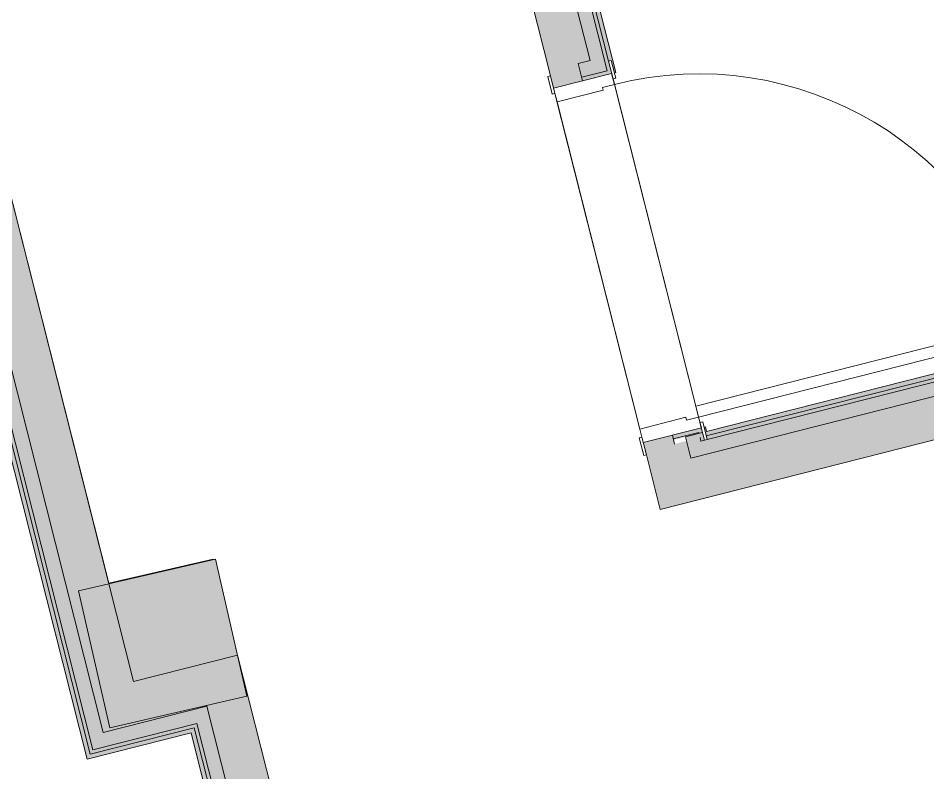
# Model space of a CAD drawing. Header units: metres. Extents: x -227.9 to -141.2, y 39.1 to 91.1.
# Drawn here: x -159.881 to -156.645, y 61.452 to 64.135 of the extents above; entities that cross this region are included whole.
import ezdxf

# ---------------------------------------------------------------- set-up
doc = ezdxf.new("R2010")
doc.units = ezdxf.units.M
for name, color, linetype, lineweight in [('A-DOOR', 7, 'Continuous', 5), ('A-FLOR', 7, 'Continuous', 5), ('A-WALL', 7, 'Continuous', 5), ('I-WALL', 7, 'Continuous', 5)]:
    doc.layers.add(name, color=color, linetype=linetype, lineweight=lineweight)
doc.layers.add('S-COLS', color=8, linetype='Continuous', lineweight=9, true_color=0x7f7f7f)

msp = doc.modelspace()

# ---------------------------------------------------------------- hatches: boundary and pattern name
at = {"layer": 'I-WALL', "true_color": 0xaaaaaa}
h = msp.add_hatch(color=253, dxfattribs=at)
h.paths.add_polyline_path([(-157.5003, 62.6189), (-157.4518, 62.6311), (-157.4552, 62.6437), (-157.5035, 62.6315), (-157.502, 62.6257)])
h.paths.add_polyline_path([(-157.5493, 62.6353), (-157.4587, 62.6583), (-157.4597, 62.6622), (-157.5503, 62.6392)])
h.paths.add_polyline_path([(-157.8759, 63.9246), (-157.7853, 63.9476), (-158.746, 67.7398), (-158.7945, 67.7276), (-157.846, 63.9837), (-157.8882, 63.9731), (-157.8794, 63.9381)])
h.paths.add_polyline_path([(-158.7982, 67.7421), (-158.7497, 67.7544), (-158.7652, 67.8154), (-158.8136, 67.8032)])
h.paths.add_polyline_path([(-158.8505, 67.9486), (-158.802, 67.9609), (-158.8375, 68.1011), (-158.886, 68.0889)])
h = msp.add_hatch(color=253, dxfattribs=at)
h.paths.add_polyline_path([(-157.5503, 62.6392), (-157.4597, 62.6622), (-157.4587, 62.6583), (-157.4461, 62.6615), (-157.4503, 62.678), (-157.5535, 62.6518)])
h.paths.add_polyline_path([(-157.8727, 63.912), (-157.7695, 63.9381), (-158.7334, 67.743), (-158.746, 67.7398), (-157.7853, 63.9476), (-157.8759, 63.9246)])
h.paths.add_polyline_path([(-158.7497, 67.7544), (-158.7371, 67.7576), (-158.7403, 67.7702), (-158.7529, 67.767)])
h.paths.add_polyline_path([(-158.802, 67.9609), (-158.7894, 67.964), (-158.8249, 68.1043), (-158.8375, 68.1011)])
h = msp.add_hatch(color=253, dxfattribs=at)
h.paths.add_polyline_path([(-157.6334, 62.5336), (-157.488, 62.5704), (-157.5035, 62.6315), (-157.5456, 62.6208), (-157.5535, 62.6518), (-157.6567, 62.6257), (-157.6457, 62.582)])
h.paths.add_polyline_path([(-157.976, 63.8858), (-157.8727, 63.912), (-157.8882, 63.9731), (-157.846, 63.9837), (-158.886, 68.0889), (-159.0314, 68.052), (-157.9767, 63.8886)])
for points in [[(-159.5788, 61.5947), (-159.4333, 61.6315), (-161.0414, 67.9793), (-161.1868, 67.9425), (-159.6088, 61.7134)], [(-157.488, 62.5704), (-153.2773, 63.6369), (-153.2896, 63.6854), (-157.5003, 62.6189)], [(-157.5966, 62.3882), (-153.192, 63.5038), (-153.2288, 63.6492), (-157.6334, 62.5336), (-157.6292, 62.5171)], [(-159.6389, 61.5145), (-159.6244, 61.5182), (-160.1329, 63.5255), (-160.1484, 63.5255), (-159.6893, 61.7134)], [(-159.4333, 61.6315), (-159.0637, 61.7252), (-159.1006, 61.8706), (-159.4702, 61.777), (-159.4541, 61.7134)], [(-158.9218, 61.165), (-159.0637, 61.7252), (-159.2091, 61.6884), (-159.0765, 61.165), (-158.9929, 61.165)], [(-159.5665, 61.5462), (-159.1968, 61.6399), (-159.2091, 61.6884), (-159.5788, 61.5947)], [(-159.6118, 61.5214), (-159.2421, 61.615), (-159.2453, 61.6276), (-159.6149, 61.534)], [(-159.1028, 61.065), (-159.0512, 61.065), (-159.1968, 61.6399), (-159.2453, 61.6276), (-159.1281, 61.165)], [(-159.6352, 61.4999), (-159.2656, 61.5936), (-159.2693, 61.6081), (-159.6389, 61.5145)], [(-159.1157, 61.002), (-159.1002, 61.002), (-159.2547, 61.6118), (-159.2693, 61.6081), (-159.1602, 61.1776)], [(-159.1035, 61.015), (-159.0901, 61.015), (-159.2421, 61.615), (-159.2547, 61.6118), (-159.1415, 61.165)]]:
    msp.add_hatch(color=253, dxfattribs=at).paths.add_polyline_path(points)
h = msp.add_hatch(color=253, dxfattribs=at)
h.paths.add_polyline_path([(-159.6244, 61.5182), (-159.6118, 61.5214), (-160.1266, 63.5535), (-160.14, 63.5535), (-159.6738, 61.7134)])
h.paths.add_polyline_path([(-160.1646, 63.7035), (-161.2353, 67.9302), (-161.2479, 67.927), (-160.178, 63.7035)])
h = msp.add_hatch(color=253, dxfattribs=at)
h.paths.add_polyline_path([(-159.6149, 61.534), (-159.5665, 61.5462), (-160.0876, 63.6035), (-160.1392, 63.6035), (-159.6604, 61.7134)])
h.paths.add_polyline_path([(-160.113, 63.7035), (-161.1868, 67.9425), (-161.2353, 67.9302), (-160.1646, 63.7035)])
h = msp.add_hatch(color=253, dxfattribs=at)
h.paths.add_polyline_path([(-157.4364, 62.6639), (-157.4315, 62.6652), (-157.4357, 62.6816), (-157.4406, 62.6804), (-157.4378, 62.6694)])
h.paths.add_polyline_path([(-157.7598, 63.9406), (-157.755, 63.9418), (-157.9632, 64.7639), (-157.9778, 64.7602), (-157.7802, 63.9819), (-157.7709, 63.9842), (-157.7702, 63.9818)])
h = msp.add_hatch(color=253, dxfattribs=at)
h.paths.add_polyline_path([(-157.5035, 62.6315), (-157.4424, 62.6469), (-157.4461, 62.6615), (-157.5072, 62.646)])
h.paths.add_polyline_path([(-157.4327, 62.6494), (-153.2443, 63.7103), (-153.248, 63.7248), (-157.4364, 62.6639), (-157.4327, 62.6494)])
h = msp.add_hatch(color=253, dxfattribs=at)
h.paths.add_polyline_path([(-157.4518, 62.6311), (-157.4392, 62.6343), (-157.4424, 62.6469), (-157.455, 62.6437), (-157.4526, 62.6343)])
h.paths.add_polyline_path([(-157.4295, 62.6368), (-153.3022, 63.6822), (-153.3054, 63.6948), (-157.4327, 62.6494)])
at = {"layer": 'S-COLS', "lineweight": 5, "true_color": 0x808080}
msp.add_hatch(color=8, dxfattribs=at).paths.add_polyline_path([(-159.5547, 61.6119), (-159.0674, 61.7239), (-159.1794, 62.2112), (-159.6667, 62.0992), (-159.578, 61.7134)])

# ---------------------------------------------------------------- linework, layer by layer
at = {"layer": 'A-DOOR', "color": 9, "true_color": 0xc0c0c0}
for p, q in [((-157.7709, 63.9842), (-157.7806, 63.9818)), ((-157.7806, 63.9818), (-157.7646, 63.9188)), ((-157.7549, 63.9212), (-157.7709, 63.9842)), ((-157.987, 63.9295), (-157.9967, 63.927)), ((-157.9967, 63.927), (-157.9808, 63.864)), ((-157.9711, 63.8665), (-157.987, 63.9295)), ((-157.7695, 63.9381), (-157.976, 63.8858)), ((-157.7597, 63.8994), (-157.7695, 63.9381)), ((-157.7646, 63.9188), (-157.7549, 63.9212)), ((-157.976, 63.8858), (-157.9637, 63.8374)), ((-157.8022, 63.8886), (-157.7597, 63.8994)), ((-157.7998, 63.8789), (-157.8022, 63.8886)), ((-157.9808, 63.864), (-157.9711, 63.8665)), ((-157.9637, 63.8374), (-157.7998, 63.8789)), ((-157.5051, 62.7157), (-157.669, 62.6741)), ((-157.5026, 62.706), (-157.5051, 62.7157)), ((-157.4601, 62.7167), (-157.5026, 62.706)), ((-157.4503, 62.678), (-157.4601, 62.7167)), ((-157.4455, 62.6998), (-157.4552, 62.6973)), ((-157.4552, 62.6973), (-157.4392, 62.6343)), ((-157.4295, 62.6368), (-157.4455, 62.6998)), ((-157.669, 62.6741), (-157.6567, 62.6257)), ((-157.6567, 62.6257), (-157.4503, 62.678)), ((-157.6617, 62.645), (-157.6713, 62.6426)), ((-157.6713, 62.6426), (-157.6554, 62.5796)), ((-157.6457, 62.582), (-157.6617, 62.645)), ((-157.4392, 62.6343), (-157.4295, 62.6368)), ((-157.6554, 62.5796), (-157.6457, 62.582))]:
    msp.add_line(p, q, dxfattribs=at)
at = {"layer": 'A-DOOR'}
for p, q in [((-156.2873, 63.0551), (-157.4699, 62.7555)), ((-157.4601, 62.7167), (-156.2774, 63.0163)), ((-157.4699, 62.7555), (-157.4601, 62.7167))]:
    msp.add_line(p, q, dxfattribs=at)
msp.add_arc((-157.4601, 62.7167), 1.22, 14.2157, 104.2157, dxfattribs=at)
at = {"layer": 'A-FLOR'}
for p, q in [((-157.9871, 63.9294), (-158.1614, 64.6174)), ((-160.0674, 64.1345), (-159.5584, 62.1258)), ((-157.7645, 63.9188), (-157.4699, 62.7555)), ((-157.669, 62.6741), (-157.9711, 63.8664)), ((-159.5584, 62.1258), (-159.1869, 62.2112)), ((-159.1869, 62.2112), (-159.1865, 62.2096)), ((-159.1066, 61.8942), (-159.1006, 61.8706))]:
    msp.add_line(p, q, dxfattribs=at)
at = {"layer": 'A-WALL'}
for p, q in [((-157.846, 63.9837), (-158.8136, 67.8032)), ((-157.7853, 63.9476), (-158.746, 67.7398)), ((-157.7806, 63.9818), (-158.7334, 67.743)), ((-157.8882, 63.9731), (-157.846, 63.9837)), ((-157.8882, 63.9731), (-157.8727, 63.912)), ((-157.8759, 63.9246), (-157.7853, 63.9476)), ((-157.4327, 62.6494), (-153.2443, 63.7103)), ((-157.4295, 62.6368), (-153.2896, 63.6854)), ((-157.488, 62.5704), (-153.2288, 63.6492)), ((-160.0876, 63.6035), (-159.5788, 61.5947)), ((-160.1266, 63.5535), (-159.6149, 61.534)), ((-157.4597, 62.6622), (-157.5503, 62.6392)), ((-157.4461, 62.6615), (-157.5072, 62.646)), ((-157.4587, 62.6583), (-157.4597, 62.6622)), ((-157.5535, 62.6518), (-157.5456, 62.6208)), ((-157.488, 62.5704), (-157.5035, 62.6315)), ((-157.4518, 62.6311), (-157.455, 62.6437)), ((-157.4518, 62.6311), (-157.4392, 62.6343)), ((-159.2091, 61.6884), (-159.5788, 61.5947)), ((-159.0512, 61.065), (-159.2091, 61.6884)), ((-159.2453, 61.6276), (-159.6149, 61.534)), ((-159.0901, 61.015), (-159.2453, 61.6276))]:
    msp.add_line(p, q, dxfattribs=at)
at = {"layer": 'I-WALL', "lineweight": 13}
for p, q in [((-157.755, 63.9418), (-158.7189, 67.7467)), ((-158.1613, 64.6174), (-157.987, 63.9295)), ((-159.4702, 61.777), (-160.0674, 64.1345)), ((-157.7595, 63.9407), (-157.755, 63.9418)), ((-153.3236, 63.7057), (-157.4315, 62.6652)), ((-160.1367, 63.5405), (-159.6244, 61.5182)), ((-160.1484, 63.5255), (-159.6352, 61.4999)), ((-157.4357, 62.6816), (-157.4406, 62.6804)), ((-157.4315, 62.6652), (-157.4357, 62.6816)), ((-157.5966, 62.3882), (-156.5929, 62.6424)), ((-157.6457, 62.582), (-157.5966, 62.3882)), ((-159.1006, 61.8706), (-159.4702, 61.777)), ((-158.9218, 61.165), (-159.1006, 61.8706)), ((-159.6352, 61.4999), (-159.2656, 61.5936)), ((-159.6244, 61.5182), (-159.2547, 61.6118)), ((-159.2656, 61.5936), (-159.1119, 60.987)), ((-159.2547, 61.6118), (-159.1002, 61.002))]:
    msp.add_line(p, q, dxfattribs=at)
at = {"layer": 'I-WALL'}
for p, q in [((-157.7595, 63.8985), (-157.4699, 62.7555)), ((-157.669, 62.6741), (-157.9637, 63.8374)), ((-157.5072, 62.646), (-157.5035, 62.6315))]:
    msp.add_line(p, q, dxfattribs=at)
at = {"layer": 'S-COLS', "lineweight": 15}
for p, q in [((-159.1794, 62.2112), (-159.6667, 62.0992)), ((-159.0674, 61.7239), (-159.1794, 62.2112)), ((-159.6667, 62.0992), (-159.5547, 61.6119)), ((-159.5547, 61.6119), (-159.0674, 61.7239))]:
    msp.add_line(p, q, dxfattribs=at)

doc.saveas('drawing.dxf')
